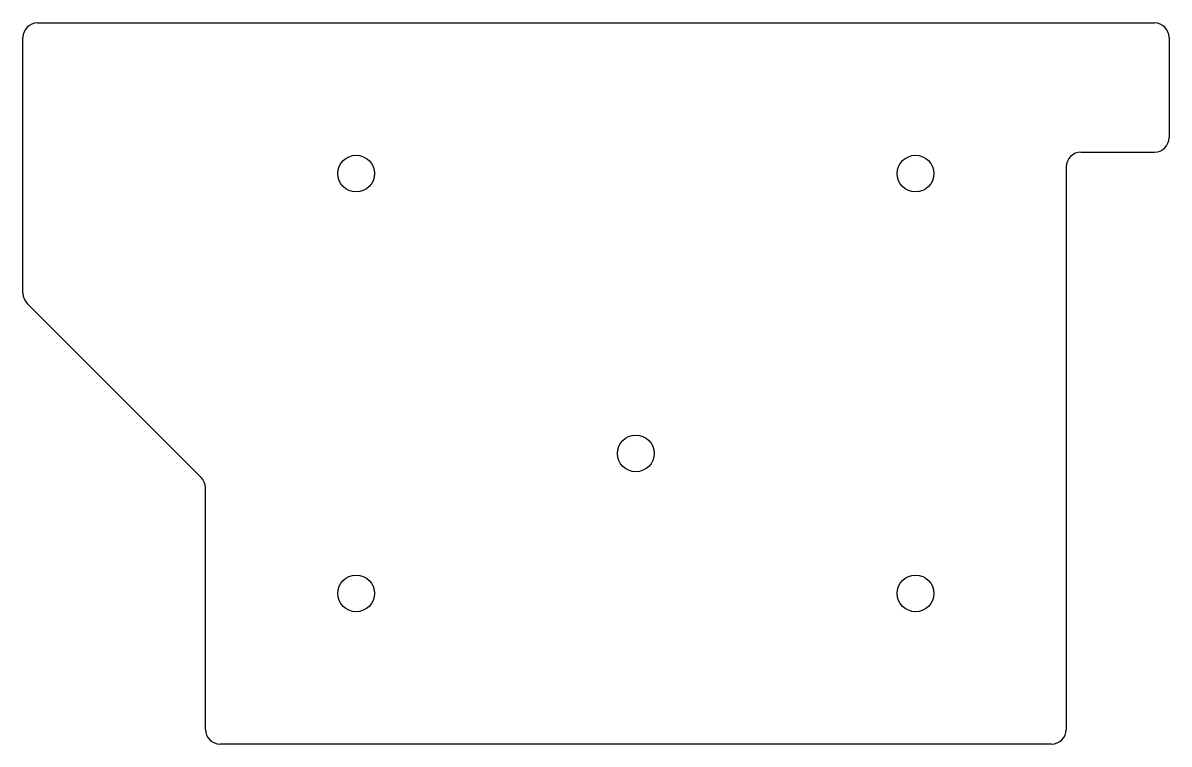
# Model space of a CAD drawing. Extents: x 64 to 220, y -137 to -39.
import ezdxf

# ---------------------------------------------------------------- set-up
doc = ezdxf.new("R2010")
doc.units = 0
doc.layers.get('0').update_dxf_attribs({"linetype": 'continuous'})

# ---------------------------------------------------------------- blocks, each defined once
blk = doc.blocks.new('BODY001')
at = {"color": 0}
for p, q in [((66.15, -39), (218.25, -39)), ((64.15, -75.8), (64.15, -41)), ((220.25, -41), (220.25, -54.6)), ((208.25, -56.6), (218.25, -56.6)), ((206.25, -58.6), (206.25, -135.2)), ((88.41, -100.89), (64.74, -77.21)), ((89, -135.2), (89, -102.3)), ((204.25, -137.2), (91, -137.2))]:
    blk.add_line(p, q, dxfattribs=at)
for centre in [(109.53, -59.52), (185.72, -59.52), (147.62, -97.62), (109.53, -116.68), (185.72, -116.68)]:
    blk.add_circle(centre, 2.5, dxfattribs=at)
for centre, start, end in [((66.15, -41), 90, -180), ((218.25, -41), 0, 90), ((218.25, -54.6), -90, 0), ((208.25, -58.6), 90, -180), ((66.15, -75.8), -180, -135), ((87, -102.3), 0, 45), ((91, -135.2), -180, -90), ((204.25, -135.2), -90, 0)]:
    blk.add_arc(centre, 2, start, end, dxfattribs=at)

msp = doc.modelspace()

# ---------------------------------------------------------------- block references
at = {"color": 0}
msp.add_blockref('BODY001', (0, 0), dxfattribs=at)

doc.saveas('drawing.dxf')
